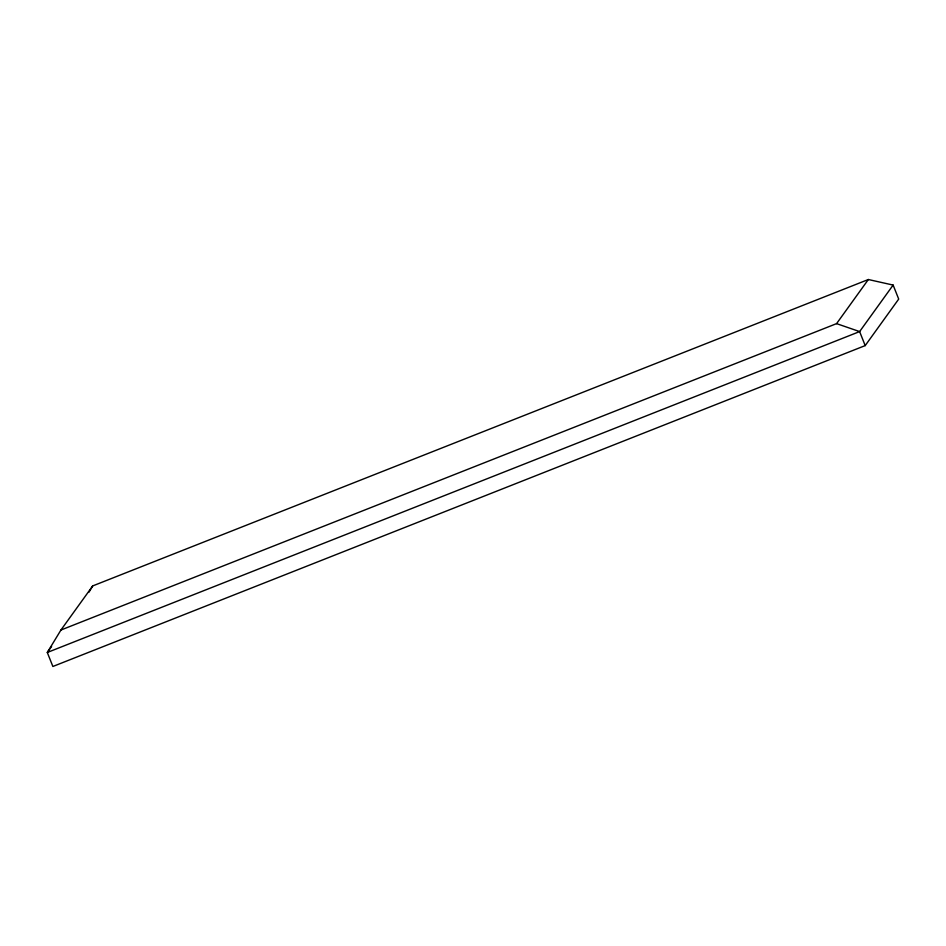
<?xml version="1.0" encoding="UTF-8"?>
<svg xmlns="http://www.w3.org/2000/svg" width="946" height="946" viewBox="0 0 946 946"><rect width="100%" height="100%" fill="white"/><g stroke="black" fill="none" stroke-linecap="round" stroke-linejoin="round"><path stroke-width="1.42" d="M88.983 592.184L92.708 585.917L868.345 279.519L893.13 285.077L898.7 299.09L865.2 345.597L52.87 666.481L47.3 652.48L60.934 630.024L92.708 585.917M51.592 646.508L47.3 652.48L859.63 331.585L893.13 285.077M60.934 630.024L836.571 323.627L868.345 279.519M836.571 323.627L859.63 331.585L865.2 345.597"/></g></svg>
